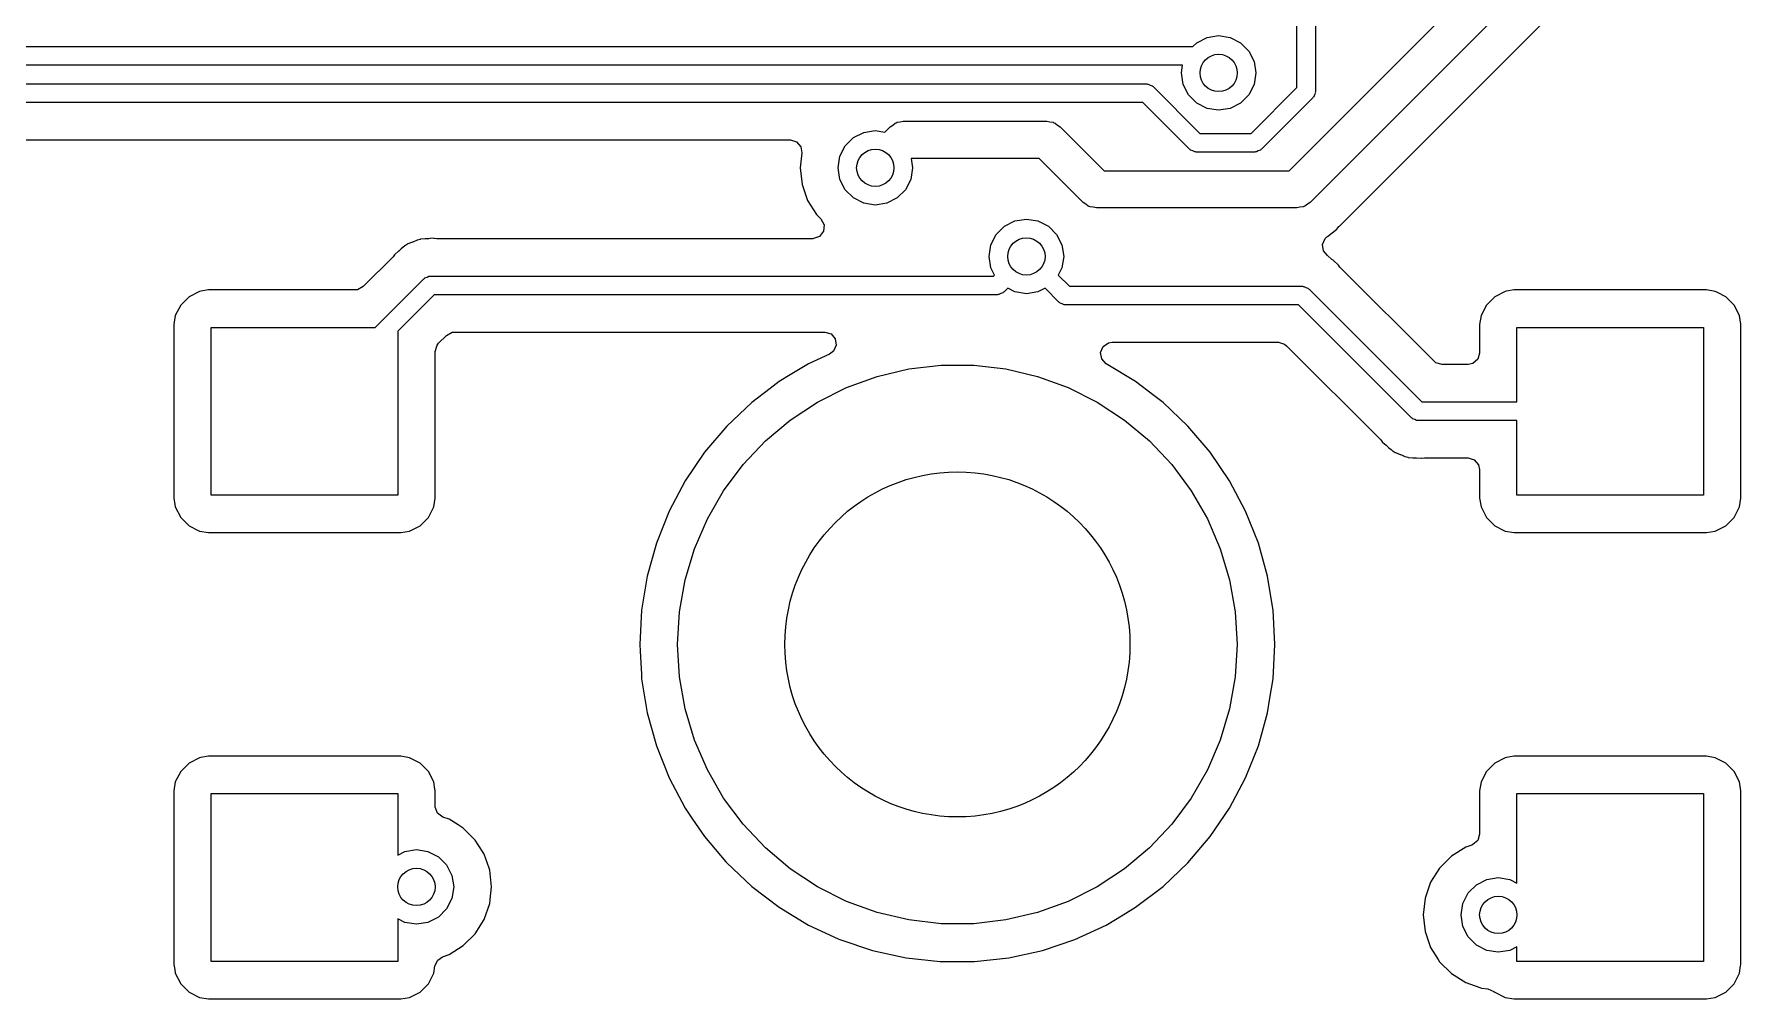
# Model space of a CAD drawing. Extents: x 0.71 to 7.56, y -5.16 to -0.79.
# Drawn here: x 3.744 to 4.465, y -2.787 to -2.38 of the extents above; entities that cross this region are included whole.
import ezdxf

# ---------------------------------------------------------------- set-up
doc = ezdxf.new("R2010")
doc.units = 0
doc.header["$MEASUREMENT"] = 0
doc.layers.add('BLACK', color=7, linetype='CONTINUOUS')

msp = doc.modelspace()

# ---------------------------------------------------------------- linework, layer by layer
at = {"layer": 'BLACK', "linetype": 'CONTINUOUS'}
for p, q in [((4.2739, -2.4378), (4.38389, -2.32781)), ((4.39584, -2.33813), (4.28273, -2.45124)), ((4.28504, -2.35553), (4.28504, -2.40433)), ((4.29509, -2.46118), (4.40086, -2.35541)), ((4.27717, -2.4027), (4.27717, -2.35716)), ((4.23326, -2.38543), (4.23489, -2.3838)), ((4.23489, -2.3838), (4.23928, -2.38157)), ((4.23928, -2.38157), (4.24415, -2.3808)), ((4.24415, -2.3808), (4.24902, -2.38157)), ((4.24902, -2.38157), (4.25341, -2.3838)), ((4.25341, -2.3838), (4.25689, -2.38729)), ((3.70173, -2.38543), (4.23326, -2.38543)), ((4.25689, -2.38729), (4.25913, -2.39168)), ((4.25913, -2.39168), (4.2599, -2.39654)), ((4.22891, -2.39331), (3.7001, -2.39331)), ((4.2284, -2.39654), (4.22891, -2.39331)), ((4.22917, -2.40141), (4.2284, -2.39654)), ((4.2599, -2.39654), (4.25913, -2.40141)), ((3.69415, -2.40118), (4.21378, -2.40118)), ((4.21378, -2.40118), (4.21408, -2.40128)), ((4.21408, -2.40128), (4.21439, -2.40123)), ((4.21439, -2.40123), (4.21521, -2.40165)), ((4.21521, -2.40165), (4.21609, -2.40193)), ((4.21609, -2.40193), (4.21628, -2.40219)), ((4.21628, -2.40219), (4.21656, -2.40233)), ((4.21656, -2.40233), (4.23627, -2.42205)), ((4.23141, -2.4058), (4.22917, -2.40141)), ((4.23489, -2.40928), (4.23141, -2.4058)), ((4.25689, -2.4058), (4.25341, -2.40928)), ((4.25913, -2.40141), (4.25689, -2.4058)), ((4.25782, -2.42205), (4.27717, -2.4027)), ((4.28457, -2.40577), (4.28429, -2.40664)), ((4.28499, -2.40495), (4.28457, -2.40577)), ((4.28504, -2.40433), (4.28494, -2.40463)), ((4.28494, -2.40463), (4.28499, -2.40495)), ((4.21215, -2.40906), (3.69252, -2.40906)), ((4.23186, -2.42877), (4.21215, -2.40906)), ((4.23928, -2.41152), (4.23489, -2.40928)), ((4.24415, -2.41229), (4.23928, -2.41152)), ((4.24902, -2.41152), (4.24415, -2.41229)), ((4.25341, -2.40928), (4.24902, -2.41152)), ((4.28389, -2.40711), (4.26223, -2.42877)), ((4.28403, -2.40683), (4.28389, -2.40711)), ((4.28429, -2.40664), (4.28403, -2.40683)), ((4.10319, -2.42148), (4.10544, -2.41924)), ((4.10544, -2.41924), (4.10655, -2.41853)), ((4.10655, -2.41853), (4.10759, -2.41771)), ((4.10759, -2.41771), (4.10802, -2.41761)), ((4.10802, -2.41761), (4.1084, -2.41737)), ((4.1084, -2.41737), (4.10972, -2.41722)), ((4.10972, -2.41722), (4.111, -2.41693)), ((4.111, -2.41693), (4.17165, -2.41693)), ((4.17165, -2.41693), (4.17294, -2.41722)), ((4.17294, -2.41722), (4.17425, -2.41737)), ((4.17425, -2.41737), (4.17463, -2.41761)), ((4.17463, -2.41761), (4.17507, -2.41771)), ((4.17507, -2.41771), (4.1761, -2.41853)), ((4.1761, -2.41853), (4.17722, -2.41924)), ((4.17722, -2.41924), (4.19578, -2.4378)), ((3.69516, -2.42482), (4.06336, -2.42482)), ((4.06336, -2.42482), (4.066, -2.4256)), ((4.066, -2.4256), (4.0678, -2.42768)), ((4.0678, -2.42768), (4.06821, -2.43025)), ((4.08424, -2.43173), (4.08647, -2.42734)), ((4.08647, -2.42734), (4.08996, -2.42385)), ((4.08996, -2.42385), (4.09435, -2.42162)), ((4.09435, -2.42162), (4.09921, -2.42085)), ((4.09921, -2.42085), (4.10319, -2.42148)), ((4.23627, -2.42205), (4.25782, -2.42205)), ((4.06821, -2.43025), (4.0675, -2.43659)), ((4.08346, -2.43659), (4.08424, -2.43173)), ((4.16839, -2.43268), (4.11434, -2.43268)), ((4.11434, -2.43268), (4.11496, -2.43659)), ((4.18695, -2.45124), (4.16839, -2.43268)), ((4.23214, -2.42891), (4.23186, -2.42877)), ((4.23233, -2.42917), (4.23214, -2.42891)), ((4.23321, -2.42945), (4.23233, -2.42917)), ((4.23403, -2.42987), (4.23321, -2.42945)), ((4.23434, -2.42982), (4.23403, -2.42987)), ((4.23464, -2.42992), (4.23434, -2.42982)), ((4.25945, -2.42992), (4.23464, -2.42992)), ((4.25975, -2.42982), (4.25945, -2.42992)), ((4.26006, -2.42987), (4.25975, -2.42982)), ((4.26089, -2.42945), (4.26006, -2.42987)), ((4.26176, -2.42917), (4.26089, -2.42945)), ((4.26195, -2.42891), (4.26176, -2.42917)), ((4.26223, -2.42877), (4.26195, -2.42891)), ((4.0675, -2.43659), (4.0675, -2.43659)), ((4.0675, -2.43659), (4.06829, -2.44365)), ((4.08424, -2.44146), (4.08346, -2.43659)), ((4.08647, -2.44585), (4.08424, -2.44146)), ((4.11419, -2.44146), (4.11195, -2.44585)), ((4.11496, -2.43659), (4.11419, -2.44146)), ((4.19578, -2.4378), (4.2739, -2.4378)), ((4.06829, -2.44365), (4.06829, -2.44365)), ((4.06829, -2.44365), (4.07064, -2.45036)), ((4.08996, -2.44933), (4.08647, -2.44585)), ((4.09435, -2.45157), (4.08996, -2.44933)), ((4.10847, -2.44933), (4.10408, -2.45157)), ((4.11195, -2.44585), (4.10847, -2.44933)), ((4.07064, -2.45036), (4.07442, -2.45637)), ((4.07442, -2.45637), (4.07623, -2.45818)), ((4.09921, -2.45234), (4.09435, -2.45157)), ((4.10408, -2.45157), (4.09921, -2.45234)), ((4.18807, -2.45194), (4.18695, -2.45124)), ((4.1891, -2.45276), (4.18807, -2.45194)), ((4.18954, -2.45286), (4.1891, -2.45276)), ((4.18992, -2.4531), (4.18954, -2.45286)), ((4.19123, -2.45325), (4.18992, -2.4531)), ((4.19252, -2.45354), (4.19123, -2.45325)), ((4.27717, -2.45354), (4.19252, -2.45354)), ((4.27845, -2.45325), (4.27717, -2.45354)), ((4.27977, -2.4531), (4.27845, -2.45325)), ((4.28015, -2.45286), (4.27977, -2.4531)), ((4.28058, -2.45276), (4.28015, -2.45286)), ((4.28161, -2.45194), (4.28058, -2.45276)), ((4.28273, -2.45124), (4.28161, -2.45194)), ((4.07735, -2.46334), (4.0757, -2.46554)), ((4.07623, -2.45818), (4.07755, -2.4606)), ((4.07755, -2.4606), (4.07735, -2.46334)), ((4.15025, -2.46476), (4.15374, -2.46128)), ((4.15374, -2.46128), (4.15813, -2.45904)), ((4.15813, -2.45904), (4.16299, -2.45827)), ((4.16299, -2.45827), (4.16786, -2.45904)), ((4.16786, -2.45904), (4.17225, -2.46128)), ((4.17225, -2.46128), (4.17573, -2.46476)), ((4.29006, -2.46557), (4.29403, -2.46253)), ((4.29403, -2.46253), (4.29488, -2.46142)), ((4.29488, -2.46142), (4.29509, -2.46118)), ((3.89898, -2.47092), (3.89848, -2.47129)), ((3.89911, -2.47081), (3.89898, -2.47092)), ((3.90065, -2.46947), (3.89911, -2.47081)), ((3.90083, -2.46939), (3.90065, -2.46947)), ((3.90172, -2.46886), (3.90083, -2.46939)), ((3.90188, -2.46875), (3.90172, -2.46886)), ((3.90379, -2.46803), (3.90188, -2.46875)), ((3.90188, -2.46875), (3.90188, -2.46875)), ((3.90395, -2.46797), (3.90379, -2.46803)), ((3.90581, -2.46712), (3.90395, -2.46797)), ((3.906, -2.46709), (3.90581, -2.46712)), ((3.90581, -2.46712), (3.90581, -2.46712)), ((3.90701, -2.46683), (3.906, -2.46709)), ((3.90719, -2.46677), (3.90701, -2.46683)), ((3.90922, -2.46662), (3.90719, -2.46677)), ((3.90719, -2.46677), (3.90719, -2.46677)), ((3.9094, -2.4666), (3.90922, -2.46662)), ((3.91001, -2.46652), (3.9094, -2.4666)), ((3.91063, -2.46652), (3.91001, -2.46652)), ((3.9108, -2.46651), (3.91063, -2.46652)), ((3.91132, -2.46647), (3.9108, -2.46651)), ((3.91284, -2.46636), (3.91132, -2.46647)), ((3.91302, -2.4664), (3.91284, -2.46636)), ((3.91284, -2.46636), (3.91284, -2.46636)), ((3.91406, -2.46652), (3.91302, -2.4664)), ((4.07278, -2.46652), (3.91406, -2.46652)), ((4.07313, -2.4665), (4.07278, -2.46652)), ((4.0757, -2.46554), (4.07313, -2.4665)), ((4.14724, -2.47402), (4.14801, -2.46915)), ((4.14801, -2.46915), (4.15025, -2.46476)), ((4.17573, -2.46476), (4.17797, -2.46915)), ((4.17797, -2.46915), (4.17874, -2.47402)), ((4.28798, -2.46892), (4.28912, -2.46642)), ((4.28837, -2.47165), (4.28798, -2.46892)), ((4.28912, -2.46642), (4.28984, -2.46575)), ((4.28984, -2.46575), (4.29006, -2.46557)), ((3.89561, -2.47416), (3.88303, -2.48674)), ((3.89627, -2.47334), (3.89561, -2.47416)), ((3.89637, -2.47318), (3.89627, -2.47334)), ((3.89792, -2.47185), (3.89637, -2.47318)), ((3.89637, -2.47318), (3.89637, -2.47318)), ((3.89804, -2.47173), (3.89792, -2.47185)), ((3.89848, -2.47129), (3.89804, -2.47173)), ((4.14801, -2.47888), (4.14724, -2.47402)), ((4.17874, -2.47402), (4.17797, -2.47888)), ((4.29003, -2.47357), (4.28837, -2.47165)), ((4.29003, -2.47358), (4.29003, -2.47357)), ((4.29007, -2.47362), (4.29003, -2.47358)), ((4.29017, -2.47373), (4.29007, -2.47362)), ((4.29029, -2.4738), (4.29017, -2.47373)), ((4.29183, -2.47514), (4.29029, -2.4738)), ((4.29029, -2.4738), (4.29029, -2.4738)), ((4.29197, -2.47525), (4.29183, -2.47514)), ((4.29246, -2.47562), (4.29197, -2.47525)), ((4.2929, -2.47606), (4.29246, -2.47562)), ((4.29246, -2.47562), (4.29246, -2.47562)), ((4.29303, -2.47618), (4.2929, -2.47606)), ((4.2943, -2.47728), (4.29303, -2.47618)), ((4.29457, -2.47751), (4.2943, -2.47728)), ((4.29468, -2.47767), (4.29457, -2.47751)), ((4.29457, -2.47751), (4.29457, -2.47751)), ((4.29533, -2.47849), (4.29468, -2.47767)), ((3.88813, -2.50394), (3.90863, -2.48344)), ((3.90863, -2.48344), (3.90892, -2.48329)), ((3.90892, -2.48329), (3.9091, -2.48304)), ((3.9091, -2.48304), (3.90998, -2.48275)), ((3.90998, -2.48275), (3.9108, -2.48233)), ((3.9108, -2.48233), (3.91112, -2.48238)), ((3.91112, -2.48238), (3.91142, -2.48228)), ((3.91142, -2.48228), (4.14916, -2.48228)), ((4.14955, -2.48189), (4.14801, -2.47888)), ((4.14916, -2.48228), (4.14955, -2.48189)), ((4.17797, -2.47888), (4.17644, -2.48189)), ((4.17644, -2.48189), (4.18116, -2.48661)), ((4.33508, -2.51824), (4.29533, -2.47849)), ((3.80951, -2.49102), (3.80598, -2.49455)), ((3.81396, -2.48875), (3.80951, -2.49102)), ((3.80951, -2.49102), (3.80951, -2.49102)), ((3.80951, -2.49102), (3.80951, -2.49102)), ((3.81447, -2.48867), (3.81396, -2.48875)), ((3.81766, -2.48817), (3.81447, -2.48867)), ((3.87958, -2.48817), (3.81766, -2.48817)), ((3.88062, -2.48806), (3.87958, -2.48817)), ((3.88303, -2.48674), (3.88062, -2.48806)), ((3.91305, -2.49016), (3.89764, -2.50557)), ((4.15079, -2.49016), (3.91305, -2.49016)), ((4.15109, -2.49006), (4.15079, -2.49016)), ((4.1514, -2.49011), (4.15109, -2.49006)), ((4.15222, -2.48969), (4.1514, -2.49011)), ((4.1531, -2.48941), (4.15222, -2.48969)), ((4.15329, -2.48915), (4.1531, -2.48941)), ((4.15357, -2.489), (4.15329, -2.48915)), ((4.15512, -2.48746), (4.15357, -2.489)), ((4.15813, -2.48899), (4.15512, -2.48746)), ((4.16299, -2.48976), (4.15813, -2.48899)), ((4.16786, -2.48899), (4.16299, -2.48976)), ((4.17087, -2.48746), (4.16786, -2.48899)), ((4.17674, -2.49334), (4.17087, -2.48746)), ((4.18116, -2.48661), (4.27953, -2.48661)), ((4.27953, -2.48661), (4.27983, -2.48671)), ((4.27983, -2.48671), (4.28014, -2.48666)), ((4.28014, -2.48666), (4.28096, -2.48708)), ((4.28096, -2.48708), (4.28184, -2.48737)), ((4.28184, -2.48737), (4.28203, -2.48762)), ((4.28203, -2.48762), (4.28231, -2.48777)), ((4.28231, -2.48777), (4.32998, -2.53543)), ((4.36069, -2.49102), (4.35716, -2.49455)), ((4.3607, -2.49102), (4.36069, -2.49102)), ((4.36515, -2.48875), (4.3607, -2.49102)), ((4.3607, -2.49102), (4.3607, -2.49102)), ((4.36565, -2.48867), (4.36515, -2.48875)), ((4.36884, -2.48817), (4.36565, -2.48867)), ((4.45006, -2.48817), (4.36884, -2.48817)), ((4.45375, -2.48875), (4.45006, -2.48817)), ((4.45468, -2.48923), (4.45375, -2.48875)), ((4.4582, -2.49102), (4.45468, -2.48923)), ((4.46173, -2.49455), (4.4582, -2.49102)), ((4.4582, -2.49102), (4.4582, -2.49102)), ((4.4582, -2.49102), (4.4582, -2.49102)), ((3.80371, -2.499), (3.80313, -2.5027)), ((3.80598, -2.49455), (3.80371, -2.499)), ((3.80598, -2.49455), (3.80598, -2.49455)), ((4.17703, -2.49348), (4.17674, -2.49334)), ((4.17721, -2.49374), (4.17703, -2.49348)), ((4.17809, -2.49402), (4.17721, -2.49374)), ((4.17891, -2.49444), (4.17809, -2.49402)), ((4.17923, -2.49439), (4.17891, -2.49444)), ((4.17953, -2.49449), (4.17923, -2.49439)), ((4.2779, -2.49449), (4.17953, -2.49449)), ((4.32556, -2.54215), (4.2779, -2.49449)), ((4.3549, -2.499), (4.35431, -2.5027)), ((4.35716, -2.49455), (4.3549, -2.499)), ((4.35716, -2.49455), (4.35716, -2.49455)), ((4.464, -2.499), (4.46173, -2.49455)), ((4.46173, -2.49455), (4.46173, -2.49455)), ((4.46173, -2.49455), (4.46173, -2.49455)), ((4.46457, -2.50258), (4.464, -2.499)), ((3.80313, -2.5027), (3.80313, -2.57604)), ((3.8189, -2.5748), (3.8189, -2.50394)), ((3.8189, -2.50394), (3.88813, -2.50394)), ((3.89764, -2.50557), (3.89764, -2.5748)), ((3.91815, -2.50735), (3.92056, -2.50604)), ((3.92056, -2.50604), (3.9216, -2.50593)), ((3.9216, -2.50593), (4.07787, -2.50593)), ((4.07787, -2.50593), (4.08051, -2.5067)), ((4.08051, -2.5067), (4.08231, -2.50878)), ((4.35431, -2.5027), (4.35431, -2.51478)), ((4.37008, -2.53543), (4.37008, -2.50394)), ((4.37008, -2.50394), (4.44882, -2.50394)), ((4.44882, -2.50394), (4.44882, -2.5748)), ((4.46459, -2.5027), (4.46457, -2.50258)), ((4.46459, -2.57604), (4.46459, -2.5027)), ((3.91341, -2.51412), (3.91418, -2.51148)), ((3.91341, -2.57604), (3.91341, -2.51412)), ((3.91418, -2.51148), (3.91484, -2.51067)), ((3.91484, -2.51067), (3.91815, -2.50735)), ((4.08156, -2.514), (4.07992, -2.51524)), ((4.0827, -2.5115), (4.08156, -2.514)), ((4.08231, -2.50878), (4.0827, -2.5115)), ((4.1943, -2.51459), (4.19536, -2.51205)), ((4.19536, -2.51205), (4.19763, -2.5105)), ((4.19763, -2.5105), (4.19915, -2.51026)), ((4.19915, -2.51026), (4.26934, -2.51026)), ((4.26934, -2.51026), (4.27198, -2.51103)), ((4.27198, -2.51103), (4.2728, -2.51169)), ((4.2728, -2.51169), (4.31254, -2.55143)), ((4.07106, -2.51934), (4.06329, -2.52401)), ((4.07992, -2.51524), (4.07106, -2.51934)), ((4.07106, -2.51934), (4.07106, -2.51934)), ((4.09998, -2.52465), (4.11335, -2.52148)), ((4.11335, -2.52148), (4.12699, -2.51988)), ((4.12699, -2.51988), (4.14073, -2.51988)), ((4.14073, -2.51988), (4.15437, -2.52148)), ((4.15437, -2.52148), (4.16773, -2.52465)), ((4.19477, -2.5173), (4.1943, -2.51459)), ((4.19663, -2.51932), (4.19477, -2.5173)), ((4.19666, -2.51934), (4.19663, -2.51932)), ((4.2091, -2.52682), (4.19666, -2.51934)), ((4.19666, -2.51934), (4.19666, -2.51934)), ((4.33589, -2.51889), (4.33508, -2.51824)), ((4.33853, -2.51967), (4.33589, -2.51889)), ((4.34943, -2.51967), (4.33853, -2.51967)), ((4.35146, -2.51922), (4.34943, -2.51967)), ((4.35354, -2.51742), (4.35146, -2.51922)), ((4.35431, -2.51478), (4.35354, -2.51742)), ((4.05862, -2.52682), (4.05481, -2.52972)), ((4.06329, -2.52401), (4.05862, -2.52682)), ((4.08708, -2.52934), (4.09998, -2.52465)), ((4.16773, -2.52465), (4.18064, -2.52934)), ((4.21677, -2.53265), (4.2091, -2.52682)), ((4.04706, -2.53561), (4.03652, -2.54559)), ((4.05481, -2.52972), (4.04706, -2.53561)), ((4.04706, -2.53561), (4.04706, -2.53561)), ((4.06333, -2.54306), (4.0748, -2.53551)), ((4.0748, -2.53551), (4.08708, -2.52934)), ((4.18064, -2.52934), (4.19291, -2.53551)), ((4.19291, -2.53551), (4.20439, -2.54306)), ((4.22016, -2.53523), (4.21677, -2.53265)), ((4.22066, -2.53561), (4.22016, -2.53523)), ((4.2312, -2.54559), (4.22066, -2.53561)), ((4.32998, -2.53543), (4.37008, -2.53543)), ((4.05281, -2.55188), (4.06333, -2.54306)), ((4.20439, -2.54306), (4.21491, -2.55188)), ((4.32585, -2.5423), (4.32556, -2.54215)), ((4.32603, -2.54256), (4.32585, -2.5423)), ((4.32691, -2.54284), (4.32603, -2.54256)), ((4.32773, -2.54326), (4.32691, -2.54284)), ((4.32804, -2.54321), (4.32773, -2.54326)), ((4.32835, -2.54331), (4.32804, -2.54321)), ((4.03652, -2.54559), (4.02712, -2.55666)), ((4.24059, -2.55666), (4.2312, -2.54559)), ((4.37008, -2.54331), (4.32835, -2.54331)), ((4.37008, -2.5748), (4.37008, -2.54331)), ((4.02712, -2.55666), (4.01898, -2.56867)), ((4.04338, -2.56188), (4.05281, -2.55188)), ((4.21491, -2.55188), (4.22434, -2.56188)), ((4.24874, -2.56867), (4.24059, -2.55666)), ((4.31254, -2.55143), (4.3132, -2.55225)), ((4.3132, -2.55225), (4.3133, -2.55241)), ((4.3133, -2.55241), (4.3133, -2.55241)), ((4.3133, -2.55241), (4.31485, -2.55374)), ((4.31485, -2.55374), (4.31497, -2.55386)), ((4.31497, -2.55386), (4.31541, -2.5543)), ((4.31541, -2.5543), (4.31541, -2.5543)), ((4.31541, -2.5543), (4.31541, -2.5543)), ((4.31541, -2.5543), (4.3159, -2.55467)), ((4.3159, -2.55467), (4.31604, -2.55478)), ((4.31604, -2.55478), (4.31695, -2.55557)), ((4.31695, -2.55557), (4.31758, -2.55612)), ((4.31758, -2.55612), (4.31776, -2.5562)), ((4.31776, -2.5562), (4.31865, -2.55673)), ((4.31865, -2.55673), (4.31881, -2.55684)), ((4.31881, -2.55684), (4.32072, -2.55756)), ((4.32072, -2.55756), (4.32088, -2.55762)), ((4.32088, -2.55762), (4.3213, -2.55781)), ((4.03518, -2.57289), (4.04338, -2.56188)), ((4.22434, -2.56188), (4.23254, -2.57289)), ((4.3213, -2.55781), (4.32274, -2.55847)), ((4.32274, -2.55847), (4.32274, -2.55847)), ((4.32274, -2.55847), (4.32274, -2.55847)), ((4.32274, -2.55847), (4.32293, -2.5585)), ((4.32293, -2.5585), (4.32394, -2.55876)), ((4.32394, -2.55876), (4.32411, -2.55882)), ((4.32411, -2.55882), (4.32615, -2.55897)), ((4.32615, -2.55897), (4.32633, -2.55899)), ((4.32633, -2.55899), (4.32694, -2.55907)), ((4.32694, -2.55907), (4.32756, -2.55907)), ((4.32756, -2.55907), (4.32773, -2.55908)), ((4.32773, -2.55908), (4.32977, -2.55923)), ((4.32977, -2.55923), (4.32995, -2.55919)), ((4.32995, -2.55919), (4.33099, -2.55907)), ((4.33099, -2.55907), (4.34943, -2.55907)), ((4.34943, -2.55907), (4.35207, -2.55985)), ((4.35207, -2.55985), (4.35387, -2.56193)), ((4.35387, -2.56193), (4.35431, -2.56396)), ((4.35431, -2.56396), (4.35431, -2.57604)), ((4.01898, -2.56867), (4.01218, -2.5815)), ((4.01898, -2.56867), (4.01898, -2.56867)), ((4.25554, -2.5815), (4.24874, -2.56867)), ((3.80313, -2.57604), (3.80355, -2.57873)), ((3.80355, -2.57873), (3.80371, -2.57974)), ((3.89764, -2.5748), (3.8189, -2.5748)), ((3.91282, -2.57974), (3.91341, -2.57604)), ((3.91341, -2.57604), (3.91341, -2.57604)), ((4.02831, -2.58479), (4.03518, -2.57289)), ((4.23254, -2.57289), (4.23941, -2.58479)), ((4.35431, -2.57604), (4.3549, -2.57974)), ((4.44882, -2.5748), (4.37008, -2.5748)), ((4.464, -2.57974), (4.46459, -2.57604)), ((4.46459, -2.57604), (4.46459, -2.57604)), ((3.80371, -2.57974), (3.80598, -2.58419)), ((3.80598, -2.58419), (3.80598, -2.58419)), ((3.80598, -2.58419), (3.80598, -2.58419)), ((3.80598, -2.58419), (3.80951, -2.58772)), ((3.90702, -2.58772), (3.91055, -2.58419)), ((3.91055, -2.58419), (3.91282, -2.57974)), ((3.91282, -2.57974), (3.91282, -2.57974)), ((3.91282, -2.57974), (3.91282, -2.57974)), ((4.01218, -2.5815), (4.0068, -2.59499)), ((4.01218, -2.5815), (4.01218, -2.5815)), ((4.02287, -2.5974), (4.02831, -2.58479)), ((4.23941, -2.58479), (4.24485, -2.5974)), ((4.26091, -2.59499), (4.25554, -2.5815)), ((4.3549, -2.57974), (4.35716, -2.58419)), ((4.35716, -2.58419), (4.35716, -2.58419)), ((4.35716, -2.58419), (4.35716, -2.58419)), ((4.35716, -2.58419), (4.36069, -2.58772)), ((4.4582, -2.58772), (4.46173, -2.58419)), ((4.46173, -2.58419), (4.464, -2.57974)), ((4.464, -2.57974), (4.464, -2.57974)), ((4.464, -2.57974), (4.464, -2.57974)), ((3.80951, -2.58772), (3.80951, -2.58772)), ((3.80951, -2.58772), (3.80951, -2.58772)), ((3.80951, -2.58772), (3.81341, -2.5897)), ((3.81341, -2.5897), (3.81396, -2.58999)), ((3.81396, -2.58999), (3.81766, -2.59057)), ((3.81766, -2.59057), (3.81766, -2.59057)), ((3.81766, -2.59057), (3.89888, -2.59057)), ((3.89888, -2.59057), (3.90257, -2.58999)), ((3.90257, -2.58999), (3.90702, -2.58772)), ((4.36069, -2.58772), (4.3607, -2.58772)), ((4.3607, -2.58772), (4.3607, -2.58772)), ((4.3607, -2.58772), (4.36459, -2.5897)), ((4.36459, -2.5897), (4.36515, -2.58999)), ((4.36515, -2.58999), (4.36884, -2.59057)), ((4.36884, -2.59057), (4.36884, -2.59057)), ((4.36884, -2.59057), (4.45006, -2.59057)), ((4.45006, -2.59057), (4.45375, -2.58999)), ((4.45375, -2.58999), (4.4582, -2.58772)), ((4.0068, -2.59499), (4.00292, -2.60897)), ((4.0068, -2.59499), (4.0068, -2.59499)), ((4.01893, -2.61056), (4.02287, -2.5974)), ((4.24485, -2.5974), (4.24878, -2.61056)), ((4.26393, -2.60584), (4.26091, -2.59499)), ((4.26091, -2.59499), (4.26091, -2.59499)), ((4.26091, -2.59499), (4.26091, -2.59499)), ((4.26091, -2.59499), (4.26091, -2.59499)), ((4.2648, -2.60897), (4.26393, -2.60584)), ((4.00292, -2.60897), (4.00057, -2.6233)), ((4.00292, -2.60897), (4.00292, -2.60897)), ((4.01655, -2.62408), (4.01893, -2.61056)), ((4.24878, -2.61056), (4.25117, -2.62408)), ((4.26662, -2.6201), (4.2648, -2.60897)), ((4.2648, -2.60897), (4.2648, -2.60897)), ((4.2648, -2.60897), (4.2648, -2.60897)), ((4.26715, -2.6233), (4.26662, -2.6201)), ((4.00057, -2.6233), (3.99978, -2.6378)), ((4.00057, -2.6233), (4.00057, -2.6233)), ((4.01575, -2.6378), (4.01655, -2.62408)), ((4.25117, -2.62408), (4.25197, -2.6378)), ((4.26793, -2.6378), (4.26715, -2.6233)), ((3.99978, -2.6378), (3.99978, -2.6378)), ((3.99978, -2.6378), (3.99994, -2.64062)), ((3.99994, -2.64062), (4.00046, -2.65031)), ((4.01655, -2.65151), (4.01575, -2.6378)), ((4.25197, -2.6378), (4.25117, -2.65151)), ((4.26715, -2.65229), (4.26793, -2.6378)), ((4.00046, -2.65031), (4.00057, -2.65229)), ((4.00057, -2.65229), (4.00057, -2.65229)), ((4.00057, -2.65229), (4.00292, -2.66662)), ((4.01893, -2.66503), (4.01655, -2.65151)), ((4.25117, -2.65151), (4.24878, -2.66503)), ((4.26581, -2.66045), (4.26715, -2.65229)), ((4.26715, -2.65229), (4.26715, -2.65229)), ((4.26715, -2.65229), (4.26715, -2.65229)), ((4.02287, -2.67819), (4.01893, -2.66503)), ((4.24878, -2.66503), (4.24485, -2.67819)), ((4.2648, -2.66662), (4.26581, -2.66045)), ((4.00292, -2.66662), (4.00292, -2.66662)), ((4.00292, -2.66662), (4.0068, -2.6806)), ((4.26091, -2.68061), (4.2648, -2.66662)), ((4.02831, -2.6908), (4.02287, -2.67819)), ((4.24485, -2.67819), (4.23941, -2.6908)), ((3.81396, -2.6856), (3.80951, -2.68787)), ((3.81447, -2.68552), (3.81396, -2.6856)), ((3.81766, -2.68502), (3.81447, -2.68552)), ((3.89888, -2.68502), (3.81766, -2.68502)), ((3.90257, -2.6856), (3.89888, -2.68502)), ((3.904, -2.68633), (3.90257, -2.6856)), ((3.90702, -2.68787), (3.904, -2.68633)), ((4.0068, -2.6806), (4.0068, -2.68061)), ((4.0068, -2.68061), (4.01218, -2.69409)), ((4.25554, -2.69409), (4.26091, -2.68061)), ((4.36515, -2.6856), (4.3607, -2.68787)), ((4.36565, -2.68552), (4.36515, -2.6856)), ((4.36884, -2.68502), (4.36565, -2.68552)), ((4.45006, -2.68502), (4.36884, -2.68502)), ((4.45375, -2.6856), (4.45006, -2.68502)), ((4.45518, -2.68633), (4.45375, -2.6856)), ((4.4582, -2.68787), (4.45518, -2.68633)), ((3.80598, -2.6914), (3.80371, -2.69585)), ((3.80951, -2.68787), (3.80598, -2.6914)), ((3.80598, -2.6914), (3.80598, -2.6914)), ((3.80951, -2.68787), (3.80951, -2.68787)), ((3.80951, -2.68787), (3.80951, -2.68787)), ((3.91055, -2.6914), (3.90702, -2.68787)), ((3.90702, -2.68787), (3.90702, -2.68787)), ((3.90702, -2.68787), (3.90702, -2.68787)), ((3.91282, -2.69585), (3.91055, -2.6914)), ((3.91055, -2.6914), (3.91055, -2.6914)), ((3.91055, -2.6914), (3.91055, -2.6914)), ((4.01218, -2.69409), (4.01218, -2.69409)), ((4.01218, -2.69409), (4.01898, -2.70692)), ((4.03518, -2.7027), (4.02831, -2.6908)), ((4.23941, -2.6908), (4.23254, -2.7027)), ((4.24874, -2.70692), (4.25554, -2.69409)), ((4.35716, -2.6914), (4.3549, -2.69585)), ((4.36069, -2.68787), (4.35716, -2.6914)), ((4.35716, -2.6914), (4.35716, -2.6914)), ((4.3607, -2.68787), (4.36069, -2.68787)), ((4.3607, -2.68787), (4.3607, -2.68787)), ((4.46173, -2.6914), (4.4582, -2.68787)), ((4.4582, -2.68787), (4.4582, -2.68787)), ((4.4582, -2.68787), (4.4582, -2.68787)), ((4.464, -2.69585), (4.46173, -2.6914)), ((4.46173, -2.6914), (4.46173, -2.6914)), ((4.46173, -2.6914), (4.46173, -2.6914)), ((3.80371, -2.69585), (3.80313, -2.69955)), ((3.80313, -2.69955), (3.80313, -2.77289)), ((3.8189, -2.77165), (3.8189, -2.70079)), ((3.8189, -2.70079), (3.89764, -2.70079)), ((3.89764, -2.70079), (3.89764, -2.72671)), ((3.9133, -2.6989), (3.91282, -2.69585)), ((3.91341, -2.69955), (3.9133, -2.6989)), ((3.91341, -2.70607), (3.91341, -2.69955)), ((4.3549, -2.69585), (4.35431, -2.69955)), ((4.35431, -2.69955), (4.35431, -2.71788)), ((4.37008, -2.73852), (4.37008, -2.70079)), ((4.37008, -2.70079), (4.44882, -2.70079)), ((4.44882, -2.70079), (4.44882, -2.77165)), ((4.46459, -2.69955), (4.464, -2.69585)), ((4.46459, -2.77289), (4.46459, -2.69955)), ((3.91343, -2.70651), (3.91341, -2.70607)), ((3.91444, -2.70907), (3.91343, -2.70651)), ((4.01898, -2.70692), (4.01898, -2.70692)), ((4.01898, -2.70692), (4.01898, -2.70692)), ((4.01898, -2.70692), (4.0221, -2.71153)), ((4.04338, -2.71372), (4.03518, -2.7027)), ((4.23254, -2.7027), (4.22434, -2.71372)), ((4.24059, -2.71893), (4.24874, -2.70692)), ((3.91667, -2.71067), (3.91444, -2.70907)), ((3.91927, -2.71158), (3.91667, -2.71067)), ((3.92313, -2.71401), (3.91927, -2.71158)), ((3.91927, -2.71158), (3.91927, -2.71158)), ((3.92529, -2.71536), (3.92313, -2.71401)), ((3.93031, -2.72038), (3.92529, -2.71536)), ((4.0221, -2.71153), (4.02712, -2.71893)), ((4.05281, -2.72371), (4.04338, -2.71372)), ((4.22434, -2.71372), (4.21491, -2.72371)), ((3.93161, -2.72246), (3.93031, -2.72038)), ((3.9339, -2.7261), (3.93161, -2.72246)), ((4.02712, -2.71893), (4.03616, -2.72957)), ((4.2312, -2.73), (4.24059, -2.71893)), ((4.34844, -2.72339), (4.34243, -2.72717)), ((4.35104, -2.72249), (4.34844, -2.72339)), ((4.34844, -2.72339), (4.34844, -2.72339)), ((4.35146, -2.72232), (4.35104, -2.72249)), ((4.35354, -2.72052), (4.35146, -2.72232)), ((4.35431, -2.71788), (4.35354, -2.72052)), ((3.89764, -2.72671), (3.90065, -2.72518)), ((3.90065, -2.72518), (3.90551, -2.72441)), ((3.90551, -2.72441), (3.91038, -2.72518)), ((3.91038, -2.72518), (3.91477, -2.72742)), ((3.91477, -2.72742), (3.91825, -2.7309)), ((3.93409, -2.7264), (3.9339, -2.7261)), ((3.93615, -2.73228), (3.93409, -2.7264)), ((4.03616, -2.72957), (4.03652, -2.73)), ((4.03652, -2.73), (4.04706, -2.73998)), ((4.06333, -2.73253), (4.05281, -2.72371)), ((4.21491, -2.72371), (4.20439, -2.73253)), ((4.22066, -2.73998), (4.2312, -2.73)), ((4.34243, -2.72717), (4.33741, -2.73219)), ((3.91825, -2.7309), (3.92049, -2.73529)), ((3.92049, -2.73529), (3.92126, -2.74016)), ((3.93643, -2.7331), (3.93615, -2.73228)), ((3.93723, -2.74016), (3.93643, -2.7331)), ((3.93643, -2.7331), (3.93643, -2.7331)), ((4.0748, -2.74008), (4.06333, -2.73253)), ((4.20439, -2.73253), (4.19291, -2.74008)), ((4.33741, -2.73219), (4.33363, -2.73821)), ((4.35295, -2.73923), (4.35734, -2.73699)), ((4.35734, -2.73699), (4.3622, -2.73622)), ((4.3622, -2.73622), (4.36707, -2.73699)), ((4.36707, -2.73699), (4.37008, -2.73852)), ((3.92126, -2.74016), (3.92049, -2.74502)), ((3.93662, -2.74551), (3.93723, -2.74016)), ((3.93723, -2.74016), (3.93723, -2.74016)), ((4.04706, -2.73998), (4.05862, -2.74877)), ((4.08708, -2.74625), (4.0748, -2.74008)), ((4.19291, -2.74008), (4.18064, -2.74625)), ((4.2091, -2.74877), (4.22066, -2.73998)), ((4.33128, -2.74491), (4.33049, -2.75197)), ((4.33363, -2.73821), (4.33128, -2.74491)), ((4.33128, -2.74491), (4.33128, -2.74491)), ((4.34723, -2.7471), (4.34946, -2.74271)), ((4.34946, -2.74271), (4.35295, -2.73923)), ((3.91825, -2.74941), (3.91477, -2.7529)), ((3.92049, -2.74502), (3.91825, -2.74941)), ((3.93409, -2.75392), (3.93643, -2.74721)), ((3.93643, -2.74721), (3.93662, -2.74551)), ((4.05862, -2.74877), (4.07106, -2.75625)), ((4.09998, -2.75094), (4.08708, -2.74625)), ((4.11335, -2.75411), (4.09998, -2.75094)), ((4.16773, -2.75094), (4.15437, -2.75411)), ((4.18064, -2.74625), (4.16773, -2.75094)), ((4.19666, -2.75625), (4.20378, -2.75197)), ((4.20378, -2.75197), (4.2091, -2.74877)), ((4.33049, -2.75197), (4.33049, -2.75197)), ((4.33049, -2.75197), (4.33128, -2.75903)), ((4.34646, -2.75197), (4.34723, -2.7471)), ((4.34723, -2.75683), (4.34646, -2.75197)), ((3.90065, -2.75513), (3.89764, -2.7536)), ((3.89764, -2.7536), (3.89764, -2.77165)), ((3.90551, -2.75591), (3.90065, -2.75513)), ((3.91038, -2.75513), (3.90551, -2.75591)), ((3.91477, -2.7529), (3.91038, -2.75513)), ((3.93031, -2.75993), (3.93409, -2.75392)), ((4.07106, -2.75625), (4.07106, -2.75625)), ((4.07106, -2.75625), (4.07106, -2.75625)), ((4.07106, -2.75625), (4.07106, -2.75625)), ((4.07106, -2.75625), (4.08354, -2.76203)), ((4.12699, -2.75571), (4.11335, -2.75411)), ((4.14073, -2.75571), (4.12699, -2.75571)), ((4.15437, -2.75411), (4.14073, -2.75571)), ((4.18348, -2.76235), (4.19666, -2.75625)), ((4.33128, -2.75903), (4.33128, -2.75903)), ((4.33128, -2.75903), (4.33363, -2.76573)), ((4.34946, -2.76122), (4.34723, -2.75683)), ((3.91927, -2.76873), (3.92529, -2.76495)), ((3.92529, -2.76495), (3.93031, -2.75993)), ((4.08354, -2.76203), (4.08423, -2.76235)), ((4.08423, -2.76235), (4.09799, -2.76698)), ((4.16973, -2.76698), (4.18348, -2.76235)), ((4.33363, -2.76573), (4.3368, -2.77078)), ((4.35295, -2.76471), (4.34946, -2.76122)), ((4.35734, -2.76695), (4.35295, -2.76471)), ((4.37008, -2.76541), (4.36707, -2.76695)), ((4.37008, -2.77165), (4.37008, -2.76541)), ((3.80313, -2.77289), (3.80347, -2.77505)), ((3.89764, -2.77165), (3.8189, -2.77165)), ((3.91282, -2.77659), (3.9133, -2.77354)), ((3.9133, -2.77354), (3.91448, -2.77106)), ((3.91448, -2.77106), (3.91651, -2.7697)), ((3.91651, -2.7697), (3.91927, -2.76873)), ((4.09799, -2.76698), (4.11217, -2.7701)), ((4.11217, -2.7701), (4.1266, -2.77167)), ((4.1266, -2.77167), (4.1266, -2.77167)), ((4.1266, -2.77167), (4.14112, -2.77167)), ((4.14112, -2.77167), (4.15555, -2.7701)), ((4.14112, -2.77167), (4.14112, -2.77167)), ((4.15555, -2.7701), (4.16973, -2.76698)), ((4.3368, -2.77078), (4.33741, -2.77174)), ((4.33741, -2.77174), (4.34243, -2.77676)), ((4.3622, -2.76772), (4.35734, -2.76695)), ((4.36707, -2.76695), (4.3622, -2.76772)), ((4.44882, -2.77165), (4.37008, -2.77165)), ((4.464, -2.77659), (4.46448, -2.77354)), ((4.46448, -2.77354), (4.46459, -2.77289)), ((3.80347, -2.77505), (3.80371, -2.77659)), ((3.80371, -2.77659), (3.80598, -2.78104)), ((3.91055, -2.78104), (3.91282, -2.77659)), ((3.91282, -2.77659), (3.91282, -2.77659)), ((3.91282, -2.77659), (3.91282, -2.77659)), ((4.34243, -2.77676), (4.34844, -2.78054)), ((4.34844, -2.78054), (4.35445, -2.78265)), ((4.46173, -2.78104), (4.464, -2.77659)), ((4.464, -2.77659), (4.464, -2.77659)), ((4.464, -2.77659), (4.464, -2.77659)), ((3.80598, -2.78104), (3.80598, -2.78104)), ((3.80598, -2.78104), (3.80598, -2.78104)), ((3.80598, -2.78104), (3.80951, -2.78457)), ((3.80951, -2.78457), (3.80951, -2.78457)), ((3.80951, -2.78457), (3.80951, -2.78457)), ((3.80951, -2.78457), (3.81396, -2.78684)), ((3.81396, -2.78684), (3.81396, -2.78684)), ((3.81396, -2.78684), (3.81766, -2.78742)), ((3.81766, -2.78742), (3.81766, -2.78742)), ((3.81766, -2.78742), (3.89888, -2.78742)), ((3.89888, -2.78742), (3.90257, -2.78684)), ((3.90257, -2.78684), (3.90702, -2.78457)), ((3.90702, -2.78457), (3.91055, -2.78104)), ((4.35445, -2.78265), (4.35515, -2.78289)), ((4.35515, -2.78289), (4.35515, -2.78289)), ((4.35515, -2.78289), (4.35781, -2.78319)), ((4.35781, -2.78319), (4.36034, -2.78425)), ((4.36034, -2.78425), (4.36068, -2.78456)), ((4.36068, -2.78456), (4.36069, -2.78457)), ((4.36069, -2.78457), (4.3607, -2.78457)), ((4.3607, -2.78457), (4.36515, -2.78684)), ((4.36515, -2.78684), (4.36515, -2.78684)), ((4.36515, -2.78684), (4.36884, -2.78742)), ((4.36884, -2.78742), (4.36884, -2.78742)), ((4.36884, -2.78742), (4.45006, -2.78742)), ((4.45006, -2.78742), (4.45375, -2.78684)), ((4.45375, -2.78684), (4.4582, -2.78457)), ((4.4582, -2.78457), (4.46173, -2.78104))]:
    msp.add_line(p, q, dxfattribs=at)
at = {"layer": 'BLACK'}
for centre, radius in [((4.24415, -2.39654), 0.007874), ((4.09921, -2.43659), 0.007874), ((4.16299, -2.47402), 0.007874), ((4.13386, -2.6378), 0.072835), ((3.90551, -2.74016), 0.007874), ((4.3622, -2.75197), 0.007874)]:
    msp.add_circle(centre, radius, dxfattribs=at)

doc.saveas('drawing.dxf')
